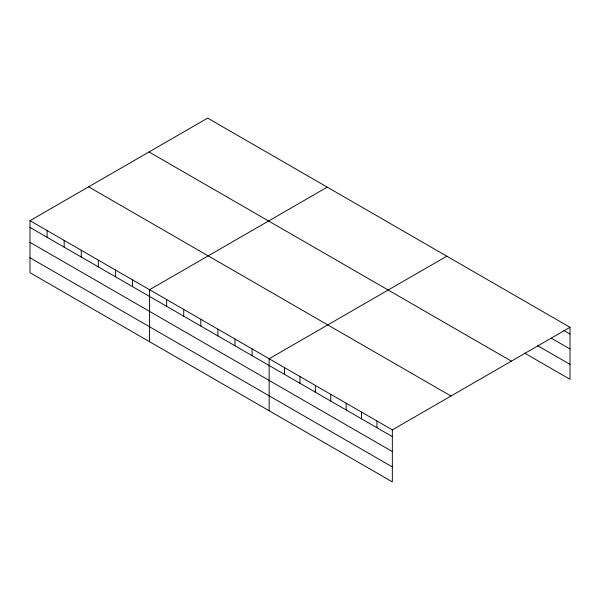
<?xml version="1.0" encoding="UTF-8"?>
<svg xmlns="http://www.w3.org/2000/svg" width="600" height="600" viewBox="0 0 600 600"><rect width="100%" height="100%" fill="white"/><g stroke="black" fill="none" stroke-linecap="round" stroke-linejoin="round"><path stroke-width="0.9" d="M392.34 451.56L392.34 429.877L30 220.68L30 272.692L392.34 481.89L392.34 451.56L30 242.362M524.61 353.115L570 379.32L570 327.308L207.66 118.11L30 220.68M327.233 187.148L149.572 289.718L149.572 341.722M446.805 256.185L269.145 358.755L269.145 410.76M392.34 429.877L570 327.308M563.513 330.315L570 334.058M551.355 338.228L570 348.99M537.577 345.66L570 364.38M149.032 151.958L511.373 361.155M88.627 186.833L450.967 396.03M30 227.43L392.34 436.627M30 257.752L392.34 466.95M376.942 420.99L376.942 427.732M361.545 412.095L361.545 418.845M346.14 403.207L346.14 409.95M330.743 394.312L330.743 401.062M315.345 385.425L315.345 392.168M299.947 376.538L299.947 383.28M284.543 367.642L284.543 374.392M252.06 348.892L252.06 355.635M234.983 339.03L234.983 345.772M217.897 329.168L217.897 335.91M200.82 319.305L200.82 326.048M183.735 309.442L183.735 316.185M166.657 299.58L166.657 306.322M132.488 279.855L132.488 286.605M115.41 269.993L115.41 276.743M98.325 260.13L98.325 266.88M81.248 250.267L81.248 257.017M64.162 240.405L64.162 247.155M47.085 230.542L47.085 237.292"/></g></svg>
